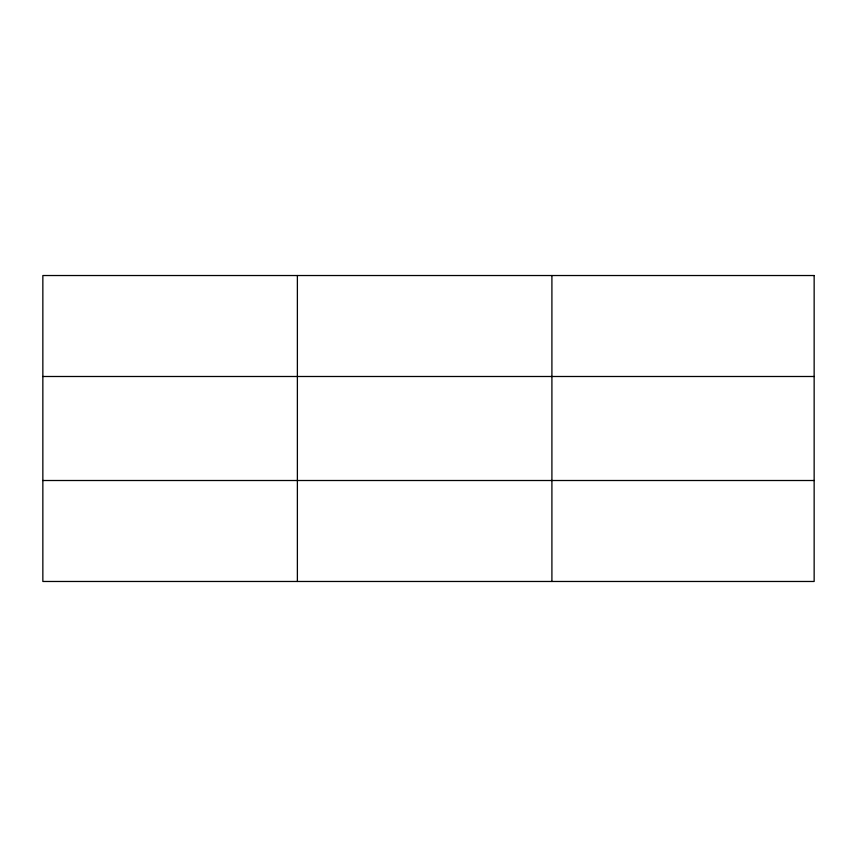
<?xml version="1.0" encoding="UTF-8"?>
<svg xmlns="http://www.w3.org/2000/svg" width="857" height="857" viewBox="0 0 857 857"><rect width="100%" height="100%" fill="white"/><g stroke="black" fill="none" stroke-linecap="round" stroke-linejoin="round"><path stroke-width="1.29" d="M297.379 275.526L297.379 581.474M551.908 275.526L551.908 581.474M42.85 376.491L814.15 376.491M42.85 480.509L814.15 480.509M814.15 275.526L814.15 581.474L42.85 581.474L42.85 275.526L814.15 275.526"/></g></svg>
